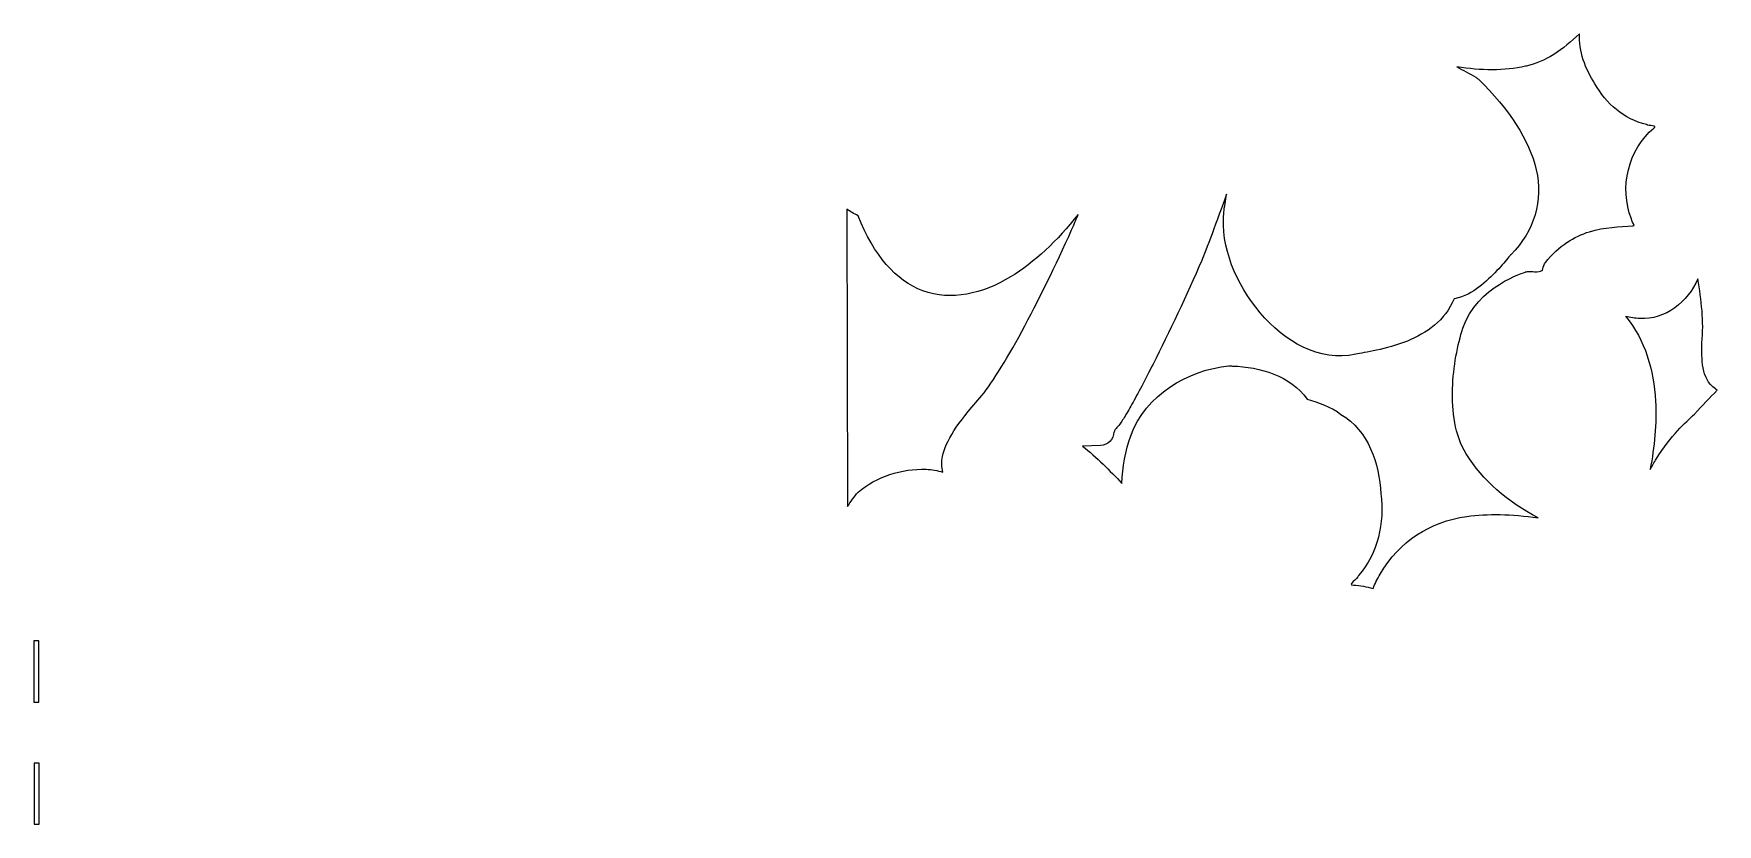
# Model space of a CAD drawing. Header units: centimetres. Extents: x -13.8 to 13.8, y -31.3 to 20.7.
# Drawn here: x 4.3 to 13.12, y -31.24 to -27.1 of the extents above; entities that cross this region are included whole.
import ezdxf

# ---------------------------------------------------------------- set-up
doc = ezdxf.new("R2010")
doc.units = ezdxf.units.CM
doc.header["$MEASUREMENT"] = 0
doc.layers.add('Layer 1', color=7, linetype='Continuous')

msp = doc.modelspace()

# ---------------------------------------------------------------- linework, layer by layer
at = {"layer": 'Layer 1', "color": 54, "lineweight": 18}
for points, knots in [([(12.39532, -27.09955), (12.38983, -27.19133), (12.42619, -27.28439), (12.47655, -27.36145), (12.47655, -27.36145), (12.53341, -27.46578), (12.63001, -27.54845), (12.74616, -27.57603), (12.74616, -27.57603), (12.75662, -27.58406), (12.80872, -27.57801), (12.78542, -27.59381), (12.78542, -27.59381), (12.64972, -27.70602), (12.60322, -27.90574), (12.66705, -28.06885), (12.66705, -28.06885), (12.67107, -28.08104), (12.67611, -28.09323), (12.6816, -28.10458), (12.6816, -28.10458), (12.67953, -28.10471), (12.67744, -28.10495), (12.6754, -28.10528), (12.6754, -28.10528), (12.6041, -28.11064), (12.52742, -28.11247), (12.44777, -28.13688), (12.44777, -28.13688), (12.36811, -28.1613), (12.28758, -28.21015), (12.21706, -28.29852), (12.21706, -28.29852), (12.20953, -28.30784), (12.20457, -28.31903), (12.20272, -28.33089), (12.20272, -28.33089), (12.20138, -28.33973), (12.20069, -28.33802), (12.1993, -28.33916), (12.1993, -28.33916), (12.19791, -28.3403), (12.19323, -28.34313), (12.18487, -28.34471), (12.18487, -28.34471), (12.16816, -28.34786), (12.14703, -28.3455), (12.14703, -28.3455), (12.14703, -28.3455), (12.14288, -28.34472), (12.13865, -28.34433), (12.13443, -28.34433), (12.13443, -28.34433), (12.12727, -28.34433), (12.12013, -28.34547), (12.11332, -28.34767), (12.11332, -28.34767), (12.11332, -28.34767), (11.85708, -28.42251), (11.7846, -28.64236), (11.7846, -28.64236), (11.75658, -28.72735), (11.73378, -28.84145), (11.73045, -28.95967), (11.73045, -28.95967), (11.72712, -29.07789), (11.74133, -29.20071), (11.80227, -29.30002), (11.80227, -29.30002), (11.88766, -29.43918), (12.01845, -29.55273), (12.17817, -29.6347), (12.17817, -29.6347), (12.03905, -29.6163), (11.91464, -29.61203), (11.80458, -29.62818), (11.80458, -29.62818), (11.609, -29.6569), (11.45429, -29.75555), (11.35067, -29.93079), (11.35067, -29.93079), (11.33657, -29.95463), (11.32486, -29.98002), (11.31373, -30.0052), (11.31373, -30.0052), (11.28025, -29.99595), (11.24631, -29.98966), (11.21117, -29.9876), (11.21117, -29.9876), (11.17482, -29.98892), (11.23377, -29.95435), (11.23855, -29.93799), (11.23855, -29.93799), (11.33859, -29.82049), (11.37542, -29.66197), (11.35499, -29.50973), (11.35499, -29.50973), (11.34645, -29.35012), (11.28967, -29.179), (11.14605, -29.0934), (11.14605, -29.0934), (11.09442, -29.05264), (11.0283, -29.03313), (10.9697, -29.0134), (10.9697, -29.0134), (10.87968, -28.8908), (10.72303, -28.84523), (10.57775, -28.84044), (10.57775, -28.84044), (10.57193, -28.8383), (10.56523, -28.8379), (10.55917, -28.83912), (10.55917, -28.83912), (10.3413, -28.86117), (10.12171, -28.99145), (10.04558, -29.20519), (10.04558, -29.20519), (10.01516, -29.28435), (10.00153, -29.3701), (9.99881, -29.45506), (9.99881, -29.45506), (9.93501, -29.38853), (9.86711, -29.31775), (9.79118, -29.26026), (9.79118, -29.26026), (9.79118, -29.26026), (9.8868, -29.25655), (9.8868, -29.25655), (9.8868, -29.25655), (9.92512, -29.25488), (9.95567, -29.22386), (9.95676, -29.1855), (9.95676, -29.1855), (9.95676, -29.18911), (9.95702, -29.1855), (9.96018, -29.1793), (9.96018, -29.1793), (9.96425, -29.17148), (9.97135, -29.16272), (9.97663, -29.15724), (9.97663, -29.15724), (9.99236, -29.14092), (9.99862, -29.12844), (10.01021, -29.10967), (10.01021, -29.10967), (10.02179, -29.09091), (10.03518, -29.06782), (10.05061, -29.04007), (10.05061, -29.04007), (10.08145, -28.98457), (10.11986, -28.91207), (10.16147, -28.82992), (10.16147, -28.82992), (10.24469, -28.66563), (10.34121, -28.46372), (10.41657, -28.28776), (10.41657, -28.28776), (10.43598, -28.24243), (10.49734, -28.07414), (10.547, -27.93996), (10.547, -27.93996), (10.54257, -27.97011), (10.53452, -28.00915), (10.53213, -28.03357), (10.53213, -28.03357), (10.51427, -28.21558), (10.59626, -28.41137), (10.72281, -28.56141), (10.72281, -28.56141), (10.84936, -28.71145), (11.03175, -28.8208), (11.22359, -28.77809), (11.22359, -28.77809), (11.26551, -28.76876), (11.38243, -28.75443), (11.49446, -28.70922), (11.49446, -28.70922), (11.59076, -28.67036), (11.6929, -28.60123), (11.73807, -28.48769), (11.73807, -28.48769), (11.76449, -28.48323), (11.78949, -28.47479), (11.81162, -28.46341), (11.81162, -28.46341), (11.85268, -28.44228), (11.8874, -28.41316), (11.91872, -28.38399), (11.91872, -28.38399), (11.95005, -28.35482), (11.97749, -28.32533), (11.99829, -28.30121), (11.99829, -28.30121), (12.01909, -28.27709), (12.03905, -28.25338), (12.03532, -28.25707), (12.03532, -28.25707), (12.16091, -28.13258), (12.20509, -27.97226), (12.16892, -27.81294), (12.16892, -27.81294), (12.13274, -27.65363), (12.02618, -27.49542), (11.86624, -27.33839), (11.86624, -27.33839), (11.86186, -27.3344), (11.85697, -27.33093), (11.85176, -27.32811), (11.85176, -27.32811), (11.81878, -27.30867), (11.78616, -27.29054), (11.75323, -27.27335), (11.75323, -27.27335), (11.8792, -27.29234), (12.00133, -27.29651), (12.11235, -27.26959), (12.11235, -27.26959), (12.11235, -27.26959), (12.11235, -27.27028), (12.11235, -27.27028), (12.11235, -27.27028), (12.11334, -27.27002), (12.11411, -27.26912), (12.1151, -27.2689), (12.1151, -27.2689), (12.11536, -27.2689), (12.11563, -27.26892), (12.11579, -27.2689), (12.11579, -27.2689), (12.21545, -27.24849), (12.30963, -27.18364), (12.39532, -27.09956), (12.39532, -27.09956), (12.39532, -27.09956), (12.39532, -27.09955), (12.39532, -27.09955)], [0, 0, 0, 0, 0.0166667, 0.0166667, 0.0166667, 0.0166667, 0.0333333, 0.0333333, 0.0333333, 0.0333333, 0.05, 0.05, 0.05, 0.05, 0.0666667, 0.0666667, 0.0666667, 0.0666667, 0.0833333, 0.0833333, 0.0833333, 0.0833333, 0.1, 0.1, 0.1, 0.1, 0.1166667, 0.1166667, 0.1166667, 0.1166667, 0.1333333, 0.1333333, 0.1333333, 0.1333333, 0.15, 0.15, 0.15, 0.15, 0.1666667, 0.1666667, 0.1666667, 0.1666667, 0.1833333, 0.1833333, 0.1833333, 0.1833333, 0.2, 0.2, 0.2, 0.2, 0.2166667, 0.2166667, 0.2166667, 0.2166667, 0.2333333, 0.2333333, 0.2333333, 0.2333333, 0.25, 0.25, 0.25, 0.25, 0.2666667, 0.2666667, 0.2666667, 0.2666667, 0.2833333, 0.2833333, 0.2833333, 0.2833333, 0.3, 0.3, 0.3, 0.3, 0.3166667, 0.3166667, 0.3166667, 0.3166667, 0.3333333, 0.3333333, 0.3333333, 0.3333333, 0.35, 0.35, 0.35, 0.35, 0.3666667, 0.3666667, 0.3666667, 0.3666667, 0.3833333, 0.3833333, 0.3833333, 0.3833333, 0.4, 0.4, 0.4, 0.4, 0.4166667, 0.4166667, 0.4166667, 0.4166667, 0.4333333, 0.4333333, 0.4333333, 0.4333333, 0.45, 0.45, 0.45, 0.45, 0.4666667, 0.4666667, 0.4666667, 0.4666667, 0.4833333, 0.4833333, 0.4833333, 0.4833333, 0.5, 0.5, 0.5, 0.5, 0.5166667, 0.5166667, 0.5166667, 0.5166667, 0.5333333, 0.5333333, 0.5333333, 0.5333333, 0.55, 0.55, 0.55, 0.55, 0.5666667, 0.5666667, 0.5666667, 0.5666667, 0.5833333, 0.5833333, 0.5833333, 0.5833333, 0.6, 0.6, 0.6, 0.6, 0.6166667, 0.6166667, 0.6166667, 0.6166667, 0.6333333, 0.6333333, 0.6333333, 0.6333333, 0.65, 0.65, 0.65, 0.65, 0.6666667, 0.6666667, 0.6666667, 0.6666667, 0.6833333, 0.6833333, 0.6833333, 0.6833333, 0.7, 0.7, 0.7, 0.7, 0.7166667, 0.7166667, 0.7166667, 0.7166667, 0.7333333, 0.7333333, 0.7333333, 0.7333333, 0.75, 0.75, 0.75, 0.75, 0.7666667, 0.7666667, 0.7666667, 0.7666667, 0.7833333, 0.7833333, 0.7833333, 0.7833333, 0.8, 0.8, 0.8, 0.8, 0.8166667, 0.8166667, 0.8166667, 0.8166667, 0.8333333, 0.8333333, 0.8333333, 0.8333333, 0.85, 0.85, 0.85, 0.85, 0.8666667, 0.8666667, 0.8666667, 0.8666667, 0.8833333, 0.8833333, 0.8833333, 0.8833333, 0.9, 0.9, 0.9, 0.9, 0.9166667, 0.9166667, 0.9166667, 0.9166667, 0.9333333, 0.9333333, 0.9333333, 0.9333333, 0.95, 0.95, 0.95, 0.95, 0.9666667, 0.9666667, 0.9666667, 0.9666667, 1, 1, 1, 1]), ([(8.55686, -28.0185), (8.57551, -28.03067), (8.59538, -28.04223), (8.61613, -28.05342), (8.61613, -28.05342), (8.6988, -28.26095), (8.81376, -28.39382), (8.95572, -28.44599), (8.95572, -28.44599), (9.10391, -28.50045), (9.26635, -28.46303), (9.41509, -28.37315), (9.41509, -28.37315), (9.53961, -28.29791), (9.6596, -28.18441), (9.76986, -28.04605), (9.76986, -28.04605), (9.75797, -28.07349), (9.74733, -28.09967), (9.735, -28.12733), (9.735, -28.12733), (9.57061, -28.49623), (9.36288, -28.88292), (9.2545, -29.00655), (9.2545, -29.00655), (9.13525, -29.14259), (9.07591, -29.23041), (9.0586, -29.31394), (9.0586, -29.31394), (9.05295, -29.34119), (9.05347, -29.3698), (9.0609, -29.3958), (9.0609, -29.3958), (9.03234, -29.38812), (9.00291, -29.38262), (8.97211, -29.38092), (8.97211, -29.38092), (8.84464, -29.37701), (8.71216, -29.41888), (8.61607, -29.50163), (8.61607, -29.50163), (8.59524, -29.52452), (8.57697, -29.55016), (8.56124, -29.57677), (8.56124, -29.57677), (8.56124, -29.57677), (8.55686, -28.01849), (8.55686, -28.01849), (8.55686, -28.01849), (8.55686, -28.01849), (8.55686, -28.0185), (8.55686, -28.0185)], [0, 0, 0, 0, 0.0714286, 0.0714286, 0.0714286, 0.0714286, 0.1428571, 0.1428571, 0.1428571, 0.1428571, 0.2142857, 0.2142857, 0.2142857, 0.2142857, 0.2857143, 0.2857143, 0.2857143, 0.2857143, 0.3571429, 0.3571429, 0.3571429, 0.3571429, 0.4285714, 0.4285714, 0.4285714, 0.4285714, 0.5, 0.5, 0.5, 0.5, 0.5714286, 0.5714286, 0.5714286, 0.5714286, 0.6428571, 0.6428571, 0.6428571, 0.6428571, 0.7142857, 0.7142857, 0.7142857, 0.7142857, 0.7857143, 0.7857143, 0.7857143, 0.7857143, 0.8571429, 0.8571429, 0.8571429, 0.8571429, 1, 1, 1, 1]), ([(13.01537, -28.38436), (13.03375, -28.4955), (13.04794, -28.60609), (13.03695, -28.71866), (13.03695, -28.71866), (13.03571, -28.80113), (13.03047, -28.90659), (13.10711, -28.95995), (13.10711, -28.95995), (13.11061, -28.96271), (13.11379, -28.96519), (13.11745, -28.96749), (13.11745, -28.96749), (13.07783, -29.00534), (13.03845, -29.04716), (12.9974, -29.09166), (12.9974, -29.09166), (12.95007, -29.13896), (12.87609, -29.20122), (12.79717, -29.32751), (12.79717, -29.32751), (12.78706, -29.34369), (12.77597, -29.36425), (12.76568, -29.38264), (12.76568, -29.38264), (12.7881, -29.26282), (12.80012, -29.14139), (12.79356, -29.02412), (12.79356, -29.02412), (12.78445, -28.8611), (12.73966, -28.70427), (12.63752, -28.58081), (12.63752, -28.58081), (12.63726, -28.58055), (12.63707, -28.58036), (12.63683, -28.58012), (12.63683, -28.58012), (12.6614, -28.58634), (12.68643, -28.59031), (12.71185, -28.59092), (12.71185, -28.59092), (12.84516, -28.60011), (12.96464, -28.50254), (13.01536, -28.38436), (13.01536, -28.38436), (13.01536, -28.38436), (13.01537, -28.38436), (13.01537, -28.38436)], [0, 0, 0, 0, 0.0769231, 0.0769231, 0.0769231, 0.0769231, 0.1538462, 0.1538462, 0.1538462, 0.1538462, 0.2307692, 0.2307692, 0.2307692, 0.2307692, 0.3076923, 0.3076923, 0.3076923, 0.3076923, 0.3846154, 0.3846154, 0.3846154, 0.3846154, 0.4615385, 0.4615385, 0.4615385, 0.4615385, 0.5384615, 0.5384615, 0.5384615, 0.5384615, 0.6153846, 0.6153846, 0.6153846, 0.6153846, 0.6923077, 0.6923077, 0.6923077, 0.6923077, 0.7692308, 0.7692308, 0.7692308, 0.7692308, 0.8461538, 0.8461538, 0.8461538, 0.8461538, 1, 1, 1, 1]), ([(4.29768, -30.28013), (4.29768, -30.28013), (4.32451, -30.28013), (4.32451, -30.28013), (4.32451, -30.28013), (4.32451, -30.28013), (4.32541, -30.60004), (4.32541, -30.60004), (4.32541, -30.60004), (4.32541, -30.60004), (4.29858, -30.60004), (4.29858, -30.60004), (4.29858, -30.60004), (4.29858, -30.60004), (4.29768, -30.28013), (4.29768, -30.28013)], [0, 0, 0, 0, 0.2, 0.2, 0.2, 0.2, 0.4, 0.4, 0.4, 0.4, 0.6, 0.6, 0.6, 0.6, 1, 1, 1, 1]), ([(4.29948, -30.92064), (4.29948, -30.92064), (4.32631, -30.92064), (4.32631, -30.92064), (4.32631, -30.92064), (4.32631, -30.92064), (4.32721, -31.24055), (4.32721, -31.24055), (4.32721, -31.24055), (4.32721, -31.24055), (4.30038, -31.24055), (4.30038, -31.24055), (4.30038, -31.24055), (4.30038, -31.24055), (4.29948, -30.92064), (4.29948, -30.92064)], [0, 0, 0, 0, 0.2, 0.2, 0.2, 0.2, 0.4, 0.4, 0.4, 0.4, 0.6, 0.6, 0.6, 0.6, 1, 1, 1, 1])]:
    msp.add_open_spline(points, degree=3, knots=knots, dxfattribs=at)

doc.saveas('drawing.dxf')
